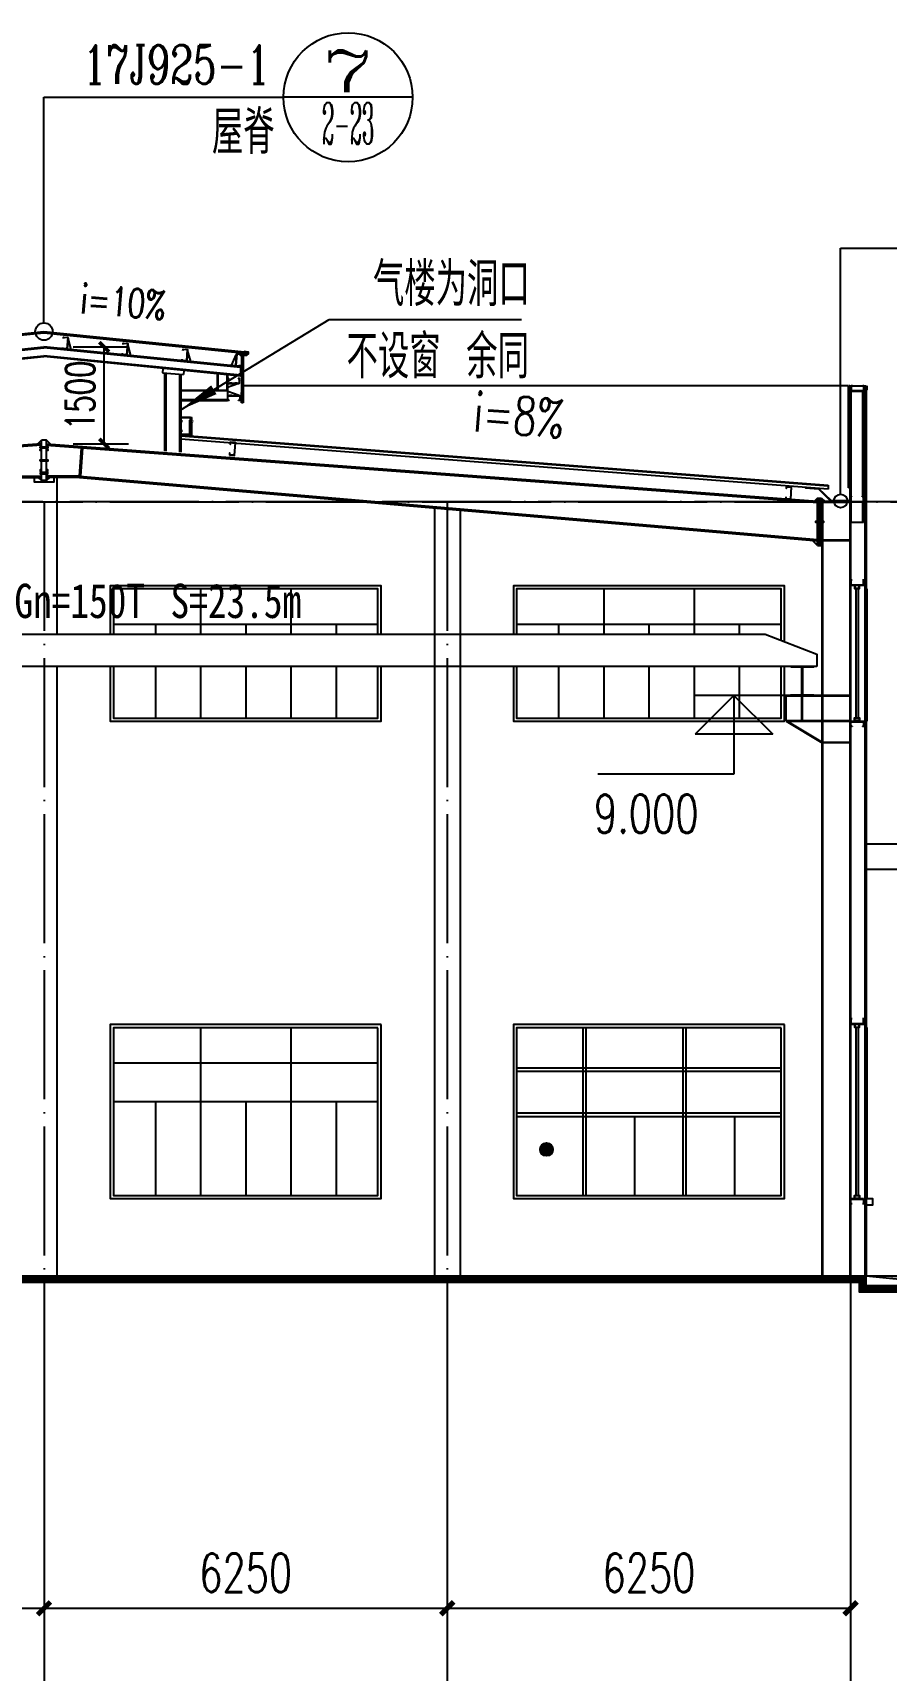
# Model space of a CAD drawing. Extents: x 13898408 to 14113608, y -853943 to -68012.
# Drawn here: x 14031333 to 14044561, y -803154 to -777772 of the extents above; entities that cross this region are included whole.
import ezdxf
from ezdxf.enums import TextEntityAlignment as Align

# ---------------------------------------------------------------- set-up
doc = ezdxf.new("R2010")
doc.units = 0
doc.header["$LTSCALE"] = 1000
doc.header["$MEASUREMENT"] = 0
doc.linetypes.add('DOTE', pattern=[2.42, 2, -0.2, 0.02, -0.2])
for name, color, linetype in [('06', 7, 'Continuous'), ('11', 3, 'Continuous'), ('AXIS', 3, 'Continuous'), ('COLUMN', 2, 'Continuous'), ('DIM_IDEN', 3, 'Continuous'), ('DIM_LEAD', 3, 'Continuous'), ('DOTE', 1, 'DOTE'), ('PUB_DIM', 3, 'Continuous'), ('PUB_TEXT', 7, 'Continuous'), ('S_FLOOR', 2, 'Continuous'), ('WALL', 9, 'Continuous'), ('WINDOW', 4, 'Continuous'), ('YS', 130, 'Continuous'), ('彩板', 4, 'Continuous'), ('梁柱', 3, 'Continuous'), ('窗', 132, 'Continuous'), ('立面线条', 7, 'Continuous')]:
    doc.layers.add(name, color=color, linetype=linetype)
doc.styles.add('_TCH_DIM', font='SIMPLEX', dxfattribs={"bigfont": 'GBCBIG'})
doc.styles.add('_TCH_DIM_T3', font='SIMPLEX', dxfattribs={"width": 0.705882, "bigfont": 'GBCBIG'})
doc.styles.add('_TCH_LABEL', font='COMPLEX', dxfattribs={"bigfont": 'GBCBIG'})
doc.styles.add('宋', font='', dxfattribs={"width": 0.8})
doc.styles.get('宋').set_extended_font_data('SimSun')
doc.dimstyles.new('_TCH_ARCH&&150', dxfattribs={"dimtxt": 446.25, "dimasz": 150, "dimexe": 375, "dimexo": 450, "dimgap": 150, "dimtad": 1, "dimdec": 0, "dimzin": 0, "dimdsep": 46, "dimtxsty": '_TCH_DIM_T3', "dimblk": 'ARCHTICK', "dimcen": 0.09, "dimclrt": 7, "dimazin": 2, "dimtfac": 1, "dimtdec": 0, "dimtix": 1, "dimtmove": 2, "dimatfit": 3, "dimfxl": 0, "dimtolj": 1, "dimtzin": 0, "dimarcsym": 0})
doc.dimstyles.new('_TCH_ARCH&&200', dxfattribs={"dimtxt": 595, "dimasz": 200, "dimexe": 500, "dimexo": 600, "dimgap": 252.5, "dimtad": 1, "dimdec": 0, "dimzin": 0, "dimdsep": 46, "dimtxsty": '_TCH_DIM_T3', "dimblk": 'ARCHTICK', "dimcen": 0.09, "dimclrt": 7, "dimazin": 2, "dimtfac": 1, "dimtdec": 0, "dimtix": 1, "dimtmove": 2, "dimatfit": 3, "dimfxl": 0, "dimtolj": 1, "dimtzin": 0, "dimarcsym": 0})

# ---------------------------------------------------------------- blocks, each defined once
blk = doc.blocks.new('A$C6E6B7AEC')
at = {"layer": 'YS'}
for p, q in [((0, 0), (0, 75)), ((0, 75), (20, 75)), ((2, 2), (2, 72)), ((2, 72), (20, 72)), ((198, 2), (2, 2)), ((20, 72), (20, 75)), ((180, 75), (200, 75)), ((180, 72), (180, 75)), ((180, 72), (198, 72)), ((198, 72), (198, 2)), ((200, 75), (200, 0)), ((200, 0), (0, 0))]:
    blk.add_line(p, q, dxfattribs=at)
blk = doc.blocks.new('A$C6EE6551E')
at = {"layer": 'COLUMN'}
blk.add_hatch(color=256, dxfattribs=at).paths.add_polyline_path([(5, 195), (75, 200), (77, 175), (82, 175), (80, 205), (0, 200), (13, 0), (93, 5), (91, 35), (86, 35), (88, 10), (18, 5)])
blk.add_lwpolyline([(93, 5), (13, 0), (0, 200), (80, 205), (82, 175), (77, 175), (75, 200), (5, 195), (18, 5), (88, 10), (86, 35), (91, 35)], close=True, dxfattribs=at)
blk = doc.blocks.new('A$C72861E34')
for p, q in [((0, 0), (0, 150)), ((0, 150), (60, 150)), ((60, 0), (0, 0)), ((3, 147), (3, 3)), ((57, 147), (3, 147)), ((3, 3), (58, 3)), ((57, 123), (57, 147)), ((60, 123), (57, 123)), ((57, 27), (60, 27)), ((58, 3), (57, 27)), ((60, 150), (60, 123)), ((60, 27), (60, 0))]:
    blk.add_line(p, q)
blk = doc.blocks.new('A$C2E1941DB')
at = {"color": 3, "linetype": 'ByBlock'}
for points in [[(55, 0), (0, 0), (55, 150)], [(57, 150), (55, 150), (55, 0), (57, 0)], [(117, 140), (117, 160), (57, 160), (57, 0), (117, 0), (117, 20)], [(115, 140), (115, 158), (60, 158), (60, 3), (115, 3), (115, 20)]]:
    blk.add_lwpolyline(points, dxfattribs=at)
blk = doc.blocks.new('A$C19DF6FF6')
at = {"xscale": -2.0736, "yscale": 2.0736, "zscale": 2.0736, "rotation": 355.4260438756032}
blk.add_blockref('A$C2E1941DB', (242, 0), dxfattribs=at)
blk = doc.blocks.new('A$C402C3B8C')
at = {"color": 0, "linetype": 'Continuous', "ltscale": 20}
for p, q in [((12, 19, 88), (12, 14, 88)), ((200, 14, 88), (12, 14, 88)), ((25, 94, 88), (25, 91, 88)), ((56, 35, 88), (56, 1, 88)), ((69, 35, 88), (69, 0, 88)), ((144, 34, 88), (144, 0, 88)), ((156, 34, 88), (156, 0, 88)), ((175, 94, 88), (175, 91, 88)), ((200, 19, 88), (200, 14, 88))]:
    blk.add_line(p, q, dxfattribs=at)
at = {"color": 0, "linetype": 'Continuous', "ltscale": 20, "elevation": 88}
for points in [[(175, 94), (200, 94), (200, 19), (0, 19), (0, 94), (25, 94)], [(175, 91), (197, 91), (197, 21), (2, 21), (2, 91), (25, 91)]]:
    blk.add_lwpolyline(points, dxfattribs=at)
blk = doc.blocks.new('A$C4AD628D5')
at = {"layer": '06', "linetype": 'ByBlock'}
blk.add_line((24, 154, 200), (379, 276, 200), dxfattribs=at)
at = {"layer": '06', "linetype": 'ByBlock', "xscale": -1.92, "yscale": 1.92, "zscale": 1.92, "rotation": 180}
blk.add_blockref('A$C402C3B8C', (0, 180, 32), dxfattribs=at)
blk = doc.blocks.new('A$C53AF4E09')
at = {"layer": 'COLUMN'}
blk.add_hatch(color=256, dxfattribs=at).paths.add_polyline_path([(350, 450), (0, 450), (0, 440), (170, 440), (170, 10), (0, 10), (0, 0), (350, 0), (350, 10), (180, 10), (180, 440), (350, 440)])
blk.add_lwpolyline([(0, 440), (0, 450), (350, 450), (350, 440), (180, 440), (180, 10), (350, 10), (350, 0), (0, 0), (0, 10), (170, 10), (170, 440)], close=True, dxfattribs=at)
blk = doc.blocks.new('A$C25862AEB')
at = {"layer": 'YS'}
for p, q in [((200, 75), (0, 75)), ((0, 75), (0, 0)), ((0, 0), (20, 0)), ((198, 72), (2, 72)), ((2, 72), (2, 2)), ((2, 2), (20, 2)), ((205, 81), (5, 81)), ((5, 81), (5, 75)), ((205, 75), (5, 75)), ((20, 2), (20, 0)), ((180, 2), (198, 2)), ((180, 2), (180, 0)), ((180, 0), (200, 0)), ((198, 2), (198, 72)), ((200, 0), (200, 75))]:
    blk.add_line(p, q, dxfattribs=at)
blk = doc.blocks.new('_ArchTick')
at = {"color": 0, "linetype": 'ByBlock', "const_width": 0.4}
blk.add_lwpolyline([(-0.5, -0.5), (0.5, 0.5)], dxfattribs=at)
blk = doc.blocks.new('*D158')
at = {"layer": 'Defpoints', "color": 0}
for p in [(14031507, -782643), (14032440, -782643), (14031507, -784143)]:
    blk.add_point(p, dxfattribs=at)
at = {"layer": 'PUB_DIM', "color": 0, "lineweight": -2}
for p, q in [((14031957, -782643), (14032815, -782643)), ((14032440, -784143), (14032440, -782643)), ((14031957, -784143), (14032815, -784143))]:
    blk.add_line(p, q, dxfattribs=at)
at = {"layer": 'PUB_DIM', "color": 0, "lineweight": -2, "xscale": 150, "yscale": 150, "zscale": 150}
for p, rotation in [((14032440, -782643), 89.99954055590129), ((14032440, -784143), 269.9995405559013)]:
    blk.add_blockref('_ArchTick', p, dxfattribs=dict(at, rotation=rotation))
at = {"layer": 'PUB_DIM', "color": 7, "insert": (14032067, -783393), "char_height": 446.2, "attachment_point": 5, "rotation": 89.9995, "style": '_TCH_DIM_T3'}
blk.add_mtext('\\A1;1500', dxfattribs=at)
blk = doc.blocks.new('*D167')
at = {"layer": 'AXIS', "color": 0, "lineweight": -2}
for p, q in [((13994008, -797794), (13994008, -804294)), ((14044008, -797794), (14044008, -804294)), ((13994008, -803794), (14044008, -803794))]:
    blk.add_line(p, q, dxfattribs=at)
at = {"layer": 'Defpoints', "color": 0}
for p in [(13994008, -797194), (14044008, -797194), (14044008, -803794)]:
    blk.add_point(p, dxfattribs=at)
at = {"layer": 'AXIS', "color": 0, "lineweight": -2, "xscale": 200, "yscale": 200, "zscale": 200, "rotation": 180}
blk.add_blockref('_ArchTick', (13994008, -803794), dxfattribs=at)
at = {"layer": 'AXIS', "color": 0, "lineweight": -2, "xscale": 200, "yscale": 200, "zscale": 200}
blk.add_blockref('_ArchTick', (14044008, -803794), dxfattribs=at)
at = {"layer": 'AXIS', "color": 7, "insert": (14019008, -803244), "char_height": 595, "attachment_point": 5, "style": '_TCH_DIM_T3'}
blk.add_mtext('\\A1;50000', dxfattribs=at)
blk = doc.blocks.new('*D173')
at = {"layer": 'AXIS', "color": 0, "lineweight": -2}
for p, q in [((14025258, -797794), (14025258, -802694)), ((14031508, -797794), (14031508, -802694)), ((14025258, -802194), (14031508, -802194))]:
    blk.add_line(p, q, dxfattribs=at)
at = {"layer": 'Defpoints', "color": 0}
for p in [(14025258, -797194), (14031508, -797194), (14031508, -802194)]:
    blk.add_point(p, dxfattribs=at)
at = {"layer": 'AXIS', "color": 0, "lineweight": -2, "xscale": 200, "yscale": 200, "zscale": 200, "rotation": 180}
blk.add_blockref('_ArchTick', (14025258, -802194), dxfattribs=at)
at = {"layer": 'AXIS', "color": 0, "lineweight": -2, "xscale": 200, "yscale": 200, "zscale": 200}
blk.add_blockref('_ArchTick', (14031508, -802194), dxfattribs=at)
at = {"layer": 'AXIS', "color": 7, "insert": (14028383, -801644), "char_height": 595, "attachment_point": 5, "style": '_TCH_DIM_T3'}
blk.add_mtext('\\A1;6250', dxfattribs=at)
blk = doc.blocks.new('*D174')
at = {"layer": 'AXIS', "color": 0, "lineweight": -2}
for p, q in [((14031508, -797794), (14031508, -802694)), ((14037758, -797794), (14037758, -802694)), ((14031508, -802194), (14037758, -802194))]:
    blk.add_line(p, q, dxfattribs=at)
at = {"layer": 'Defpoints', "color": 0}
for p in [(14031508, -797194), (14037758, -797194), (14037758, -802194)]:
    blk.add_point(p, dxfattribs=at)
at = {"layer": 'AXIS', "color": 0, "lineweight": -2, "xscale": 200, "yscale": 200, "zscale": 200, "rotation": 180}
blk.add_blockref('_ArchTick', (14031508, -802194), dxfattribs=at)
at = {"layer": 'AXIS', "color": 0, "lineweight": -2, "xscale": 200, "yscale": 200, "zscale": 200}
blk.add_blockref('_ArchTick', (14037758, -802194), dxfattribs=at)
at = {"layer": 'AXIS', "color": 7, "insert": (14034633, -801644), "char_height": 595, "attachment_point": 5, "style": '_TCH_DIM_T3'}
blk.add_mtext('\\A1;6250', dxfattribs=at)
blk = doc.blocks.new('*D175')
at = {"layer": 'AXIS', "color": 0, "lineweight": -2}
for p, q in [((14037758, -797794), (14037758, -802694)), ((14044008, -797794), (14044008, -802694)), ((14037758, -802194), (14044008, -802194))]:
    blk.add_line(p, q, dxfattribs=at)
at = {"layer": 'Defpoints', "color": 0}
for p in [(14037758, -797194), (14044008, -797194), (14044008, -802194)]:
    blk.add_point(p, dxfattribs=at)
at = {"layer": 'AXIS', "color": 0, "lineweight": -2, "xscale": 200, "yscale": 200, "zscale": 200, "rotation": 180}
blk.add_blockref('_ArchTick', (14037758, -802194), dxfattribs=at)
at = {"layer": 'AXIS', "color": 0, "lineweight": -2, "xscale": 200, "yscale": 200, "zscale": 200}
blk.add_blockref('_ArchTick', (14044008, -802194), dxfattribs=at)
at = {"layer": 'AXIS', "color": 7, "insert": (14040883, -801644), "char_height": 595, "attachment_point": 5, "style": '_TCH_DIM_T3'}
blk.add_mtext('\\A1;6250', dxfattribs=at)

msp = doc.modelspace()

# ---------------------------------------------------------------- hatches: boundary and pattern name
at = {"layer": 'WINDOW'}
msp.add_hatch(color=250, dxfattribs=at).paths.add_polyline_path([(14039195.5, -795081.7, -1), (14039395.5, -795081.7, -1)])
at = {"layer": '立面线条'}
msp.add_hatch(color=256, dxfattribs=at).paths.add_polyline_path([(14043712.1, -785030.2), (14043513.5, -784834.6), (14043308.3, -784818.6), (14043308.3, -784828.6), (14043509.2, -784844.4), (14043708, -785040.2), (14044007, -785040.2), (14044007, -784740.2), (14043997, -784740.2), (14043997, -785030.2)])

# ---------------------------------------------------------------- linework, layer by layer
for p, q in [((14028349.6, -782722.4, 0), (14031507.2, -782403.5, 0)), ((14031507.2, -782428.6, 0), (14028351.7, -782747.3, 0)), ((14031507.2, -782403.5, 0), (14034666.5, -782722.4, 0)), ((14034664.4, -782747.3, 0), (14031507.2, -782428.6, 0)), ((14034652.4, -782755.8, -100), (14034651.2, -782777, -100)), ((14034666.5, -782722.4, 0), (14034664.4, -782747.3, 0)), ((14034557, -782781.6, 0), (14034554.2, -782781.4, 0)), ((14033377, -783047.3, 0), (14033377, -784259.2, 0)), ((14033397, -783048.8, 0), (14033397, -784260.4, 0)), ((14033607, -783064.4, 0), (14033607, -784273.5, 0)), ((14033627, -783065.9, 0), (14033627, -784274.8, 0)), ((14034569.6, -783509, -100), (14034569.6, -783347.2, -100)), ((14034594.6, -783509, -100), (14034569.6, -783509, -100)), ((14033627.4, -784012), (14043663.5, -784786)), ((14033627.4, -784022), (14043663.5, -784796)), ((14043663.5, -784846.2), (14033627.4, -784072.2)), ((14031708, -784665), (14031708, -787094.2)), ((14043663.5, -784786), (14043663.5, -784846.2)), ((14043663.5, -784796), (14043663.5, -784846.2)), ((14037558, -785137.4), (14037558, -797044.2)), ((14037958, -785171.7), (14037958, -797044.2)), ((14044258, -786389.8), (14044258, -788444.2)), ((14031708, -787594.2), (14031708, -797044.2)), ((14044258, -793189.8), (14044258, -795844.2))]:
    msp.add_line(p, q)
at = {"ltscale": 0.5}
msp.add_line((14045748, -797194.2), (14044248, -797044.2), dxfattribs=at)
at = {"elevation": -100}
for points in [[(14034652.4, -782755.8), (14034569.6, -782751.8), (14034569.6, -783473.5), (14034569.6, -783509)], [(14034650.6, -782776.9), (14034594.6, -782773.7), (14034594.6, -783509)], [(14034610.8, -782709.9), (14034672.5, -782716.9), (14034669.2, -782753.2), (14034599.9, -782748.3), (14034599.9, -782786.7)]]:
    msp.add_lwpolyline(points, dxfattribs=at)
at = {"const_width": 5}
for points, elevation in [([(14034525.2, -783167.7), (14034607.4, -783167.7)], -100), ([(14034525.2, -783435.5), (14034607.4, -783435.5)], -100), ([(14033632.9, -783668), (14033632.9, -783727.5), (14033802.7, -783727.5), (14033802.7, -783776.8), (14033817.7, -783776.8), (14033817.7, -783811.3), (14033797.5, -783833.6)], 0)]:
    msp.add_lwpolyline(points, dxfattribs=dict(at, elevation=elevation))
for points in [[(14043965.7, -783244.2), (14034594.6, -783244.2)], [(14043498, -785362.2), (14043468, -785362.2), (14043468, -785342.2), (14043498, -785342.2)], [(14043558, -785342.2), (14043588, -785342.2), (14043588, -785362.2), (14043558, -785362.2)], [(14044250.5, -795844.2), (14044350.5, -795844.2), (14044350.5, -795944.2), (14044250.5, -795944.2)], [(14092608, -797194.2), (14044248, -797194.2), (14044248, -797044.2), (14019008, -797044.2)], [(14092608, -797294.2), (14044148, -797294.2), (14044148, -797144.2), (14019008, -797144.2)]]:
    msp.add_lwpolyline(points)
at = {"color": 4}
msp.add_lwpolyline([(14031658.1, -784665), (14031658.1, -784738), (14031358.1, -784738), (14031358.1, -784665)], dxfattribs=at)
for points, const_width in [([(14043573, -785009.2), (14043483, -785009.2)], 5), ([(14043573, -785110.1), (14043483, -785110.1)], 5), ([(14043573, -785251.8), (14043483, -785251.8)], 5), ([(14043573, -785452.7), (14043483, -785452.7)], 5), ([(14043573, -785594.4), (14043483, -785594.4)], 5), ([(14043573, -785695.2), (14043483, -785695.2)], 5), ([(14092608, -797244.2), (14044198, -797244.2), (14044198, -797094.2), (14019008, -797094.2)], 100)]:
    msp.add_lwpolyline(points, dxfattribs=dict(const_width=const_width))
at = {"color": 7, "ltscale": 5}
msp.add_lwpolyline([(14043483, -787594.2), (14019533, -787594.2), (14019533, -787404.2), (14020333, -787094.2), (14042683, -787094.2), (14043483, -787404.2)], close=True, dxfattribs=at)
at = {"ltscale": 0.5}
msp.add_lwpolyline([(14044248, -790344.2), (14045748, -790344.2), (14045748, -790744.2), (14044248, -790744.2)], dxfattribs=at)
at = {"layer": '06', "linetype": 'ByBlock'}
for p, q in [((14033350.4, -782977.1, 0), (14033345, -783045, 0)), ((14033674.7, -783009.5, 0), (14033670, -783069.1, 0)), ((14034552, -782946.6, 0), (14034552, -783097.1, 0)), ((14034192, -783068.3, -100), (14034192, -783312.2, -100)), ((14034202, -783068.3, -100), (14034202, -783312.2, -100)), ((14034342, -783081.1, -100), (14034342, -783312.2, -100)), ((14034527.6, -783209, -100), (14034351.8, -783269.5, -100)), ((14034352, -783081.1, -100), (14034352, -783472.2, -100)), ((14033627, -783312.2, 0), (14034352, -783312.2, 0)), ((14034352, -783322.2, -100), (14033627, -783322.2, -100)), ((14034352, -783462.2, -100), (14033627, -783462.2, -100)), ((14033627, -783472.2, 0), (14034352, -783472.2, 0))]:
    msp.add_line(p, q, dxfattribs=at)
at = {"layer": '11'}
for p, q in [((14028462, -782946.6, 100), (14031507, -782642.4, 22.4)), ((14028462, -782961.7, 100), (14031507, -782657.5, 22.4)), ((14028462, -783082.1, 100), (14031506.3, -782777.9, 22.4)), ((14034552, -783082.1, 0), (14031506.3, -782777.9, 0)), ((14034552, -782946.6, 0), (14031507, -782642.4, 0)), ((14034552, -782961.7, 0), (14031507, -782657.5, 0)), ((14028462, -783097.1, 100), (14031506.3, -782793, 22.4)), ((14034552, -783097.1, 0), (14031506.3, -782793, 0)), ((14033345, -783045, 0), (14033670, -783069.1, 0))]:
    msp.add_line(p, q, dxfattribs=at)
at = {"layer": 'AXIS'}
for p, q in [((14031508, -797194.2), (14031508, -805194.2)), ((14037758, -797194.2), (14037758, -805194.2)), ((14044008, -797194.2), (14044008, -805194.2))]:
    msp.add_line(p, q, dxfattribs=at)
at = {"layer": 'COLUMN'}
msp.add_lwpolyline([(14043712.1, -785030.2), (14043513.5, -784834.6), (14043308.3, -784818.6), (14043308.3, -784828.6), (14043509.2, -784844.4), (14043708, -785040.2), (14044007, -785040.2), (14044007, -784740.2), (14044007, -784740.2), (14043997, -784740.2), (14043997, -785030.2)], close=True, dxfattribs=at)
at = {"layer": 'DIM_IDEN'}
for p, q in [((14043854.5, -781110), (14049023.2, -781110)), ((14043854.5, -784926.4), (14043854.5, -781110))]:
    msp.add_line(p, q, dxfattribs=at)
msp.add_circle((14043854.5, -785030.2), 103.8, dxfattribs=at)
at = {"layer": 'DIM_LEAD'}
for p, q in [((14033627, -783617.5), (14035929.4, -782219.3)), ((14035929.4, -782219.3), (14038906.9, -782219.3))]:
    msp.add_line(p, q, dxfattribs=at)
msp.add_lwpolyline([(14033627, -783617.5, 0, 160, 0), (14034139.8, -783306.1, 0, 0, 0)], format="xyseb", dxfattribs=at)
at = {"layer": 'DOTE'}
for p, q in [((13945408, -785044.2), (14092608, -785044.2)), ((14046008, -785044.2), (14021508, -785044.2)), ((14031508, -785044.2), (14031508, -797194.2)), ((14037758, -785044.2), (14037758, -797194.2)), ((14044008, -785044.2), (14044008, -797194.2)), ((13945408, -797044.2), (14092608, -797044.2)), ((14046008, -797044.2), (14019008, -797044.2))]:
    msp.add_line(p, q, dxfattribs=at)
at = {"layer": 'PUB_DIM'}
for p, q in [((14031507.2, -778772.4), (14035220.6, -778772.4)), ((14031507.2, -782269.1), (14031507.2, -778772.4)), ((14037220.6, -778772.4), (14035220.6, -778772.4)), ((14042201.3, -788044.2), (14041601.3, -788644.2)), ((14043568, -788044.2), (14041601.3, -788044.2)), ((14042201.3, -788044.2), (14042801.3, -788644.2)), ((14042201.3, -788044.2), (14042201.3, -789265.2)), ((14042801.3, -788644.2), (14041601.3, -788644.2)), ((14042201.3, -789265.2), (14040091.6, -789265.2))]:
    msp.add_line(p, q, dxfattribs=at)
for points in [[(14031943.5, -782234.1, 0, 0, 0), (14033450.3, -782352.8, 120, 0, 0), (14033898.9, -782388.2, 0, 0, 0)], [(14037605.8, -784114.9, 0, 0, 0), (14039499.9, -784264.1, 160, 0, 0), (14040098.1, -784311.2, 0, 0, 0)]]:
    msp.add_lwpolyline(points, format="xyseb", dxfattribs=at)
for centre, radius in [((14036220.6, -778772.4), 1000), ((14031507.2, -782403.5), 134.4)]:
    msp.add_circle(centre, radius, dxfattribs=at)
at = {"layer": 'S_FLOOR'}
for p, q in [((14033766.9, -784022.6, 0), (14033766.9, -783795.2, 0)), ((14033776.9, -784023.2, 0), (14033776.9, -783735, 0))]:
    msp.add_line(p, q, dxfattribs=at)
at = {"layer": 'WALL'}
msp.add_line((14043998, -783244.2), (14044248, -783244.2), dxfattribs=at)
at = {"layer": 'WALL', "color": 3}
for p, q in [((14043998, -783244.2), (14043998, -797044.2)), ((14044008, -783244.2), (14044008, -797044.2))]:
    msp.add_line(p, q, dxfattribs=at)
at = {"layer": 'WALL', "color": 7}
for p, q in [((14044228, -783244.2), (14044228, -797044.2)), ((14044248, -783244.2), (14044248, -797044.2))]:
    msp.add_line(p, q, dxfattribs=at)
at = {"layer": 'WINDOW', "color": 250}
for p, q in [((14033933, -786394.2), (14033933, -787094.2)), ((14035333, -786394.2), (14035333, -787094.2)), ((14040183, -786394.2), (14040183, -787094.2)), ((14041583, -786394.2), (14041583, -787094.2)), ((14036683, -786944.2), (14032583, -786944.2)), ((14033233, -786944.2), (14033233, -787094.2)), ((14034633, -786944.2), (14034633, -787094.2)), ((14036033, -786944.2), (14036033, -787094.2)), ((14042933, -786944.2), (14038833, -786944.2)), ((14039483, -786944.2), (14039483, -787094.2)), ((14040883, -786944.2), (14040883, -787094.2)), ((14042283, -786944.2), (14042283, -787094.2)), ((14033233, -787594.2), (14033233, -788394.2)), ((14033933, -787594.2), (14033933, -788394.2)), ((14034633, -787594.2), (14034633, -788394.2)), ((14035333, -787594.2), (14035333, -788394.2)), ((14036033, -787594.2), (14036033, -788394.2)), ((14039483, -787594.2), (14039483, -788394.2)), ((14040183, -787594.2), (14040183, -788394.2)), ((14040883, -787594.2), (14040883, -788394.2)), ((14041583, -787594.2), (14041583, -788394.2)), ((14042283, -787594.2), (14042283, -788394.2)), ((14033933, -793194.2), (14033933, -795794.2)), ((14035333, -793194.2), (14035333, -795794.2)), ((14036683, -793744.2), (14032583, -793744.2)), ((14036683, -794344.2), (14032583, -794344.2)), ((14033233, -794344.2), (14033233, -795794.2)), ((14034633, -794344.2), (14034633, -795794.2)), ((14036033, -794344.2), (14036033, -795794.2)), ((14040658, -794569.2), (14040658, -795794.2)), ((14042208, -794569.2), (14042208, -795794.2))]:
    msp.add_line(p, q, dxfattribs=at)
for points in [[(14036733, -787094.2), (14036733, -786344.2), (14032533, -786344.2), (14032533, -787094.2)], [(14036683, -787094.2), (14036683, -786394.2), (14032583, -786394.2), (14032583, -787094.2)], [(14042983, -787210.5), (14042983, -786344.2), (14038783, -786344.2), (14038783, -787094.2)], [(14042933, -787191.1), (14042933, -786394.2), (14038833, -786394.2), (14038833, -787094.2)], [(14032533, -787594.2), (14032533, -788444.2), (14036733, -788444.2), (14036733, -787594.2)], [(14032583, -787594.2), (14032583, -788394.2), (14036683, -788394.2), (14036683, -787594.2)], [(14038783, -787594.2), (14038783, -788444.2), (14042983, -788444.2), (14042983, -787594.2)], [(14038833, -787594.2), (14038833, -788394.2), (14042933, -788394.2), (14042933, -787594.2)]]:
    msp.add_lwpolyline(points, dxfattribs=at)
for points in [[(14036733, -793144.2), (14032533, -793144.2), (14032533, -795844.2), (14036733, -795844.2)], [(14042983, -793144.2), (14038783, -793144.2), (14038783, -795844.2), (14042983, -795844.2)], [(14036683, -793194.2), (14032583, -793194.2), (14032583, -795794.2), (14036683, -795794.2)], [(14042933, -793194.2), (14038833, -793194.2), (14038833, -795794.2), (14042933, -795794.2)], [(14039908, -793194.2), (14039858, -793194.2), (14039858, -795794.2), (14039908, -795794.2)], [(14041458, -793194.2), (14041408, -793194.2), (14041408, -795794.2), (14041458, -795794.2)], [(14038833, -793869.2), (14042933, -793869.2), (14042933, -793819.2), (14038833, -793819.2)], [(14038833, -794569.2), (14042933, -794569.2), (14042933, -794519.2), (14038833, -794519.2)]]:
    msp.add_lwpolyline(points, close=True, dxfattribs=at)
msp.add_circle((14039295.5, -795081.7), 100, dxfattribs=at)
at = {"layer": 'YS', "const_width": 8}
for points in [[(14043990.2, -783324.9), (14043965.7, -783304.7), (14043965.7, -783244.2), (14044274, -783244.2), (14044274, -783304.7), (14044249.5, -783324.9)], [(14044219.1, -786238.3), (14044219.1, -786344.2), (14044258, -786344.2), (14044258, -786389.8), (14044226.5, -786373.8)], [(14044017.3, -788383.6), (14044017.3, -788444.2), (14044258, -788444.2), (14044258, -788526.4), (14044233.5, -788552.9)], [(14044219.1, -793038.3), (14044219.1, -793144.2), (14044258, -793144.2), (14044258, -793189.8), (14044226.5, -793173.8)], [(14044017.3, -795783.6), (14044017.3, -795844.2), (14044258, -795844.2), (14044258, -795926.4), (14044233.5, -795952.9)]]:
    msp.add_lwpolyline(points, dxfattribs=at)
at = {"layer": '彩板'}
for p, q in [((14033781, -783735, 0), (14033796, -783735, 0)), ((14033781, -784009.5, 0), (14033781, -783735, 0)), ((14033796, -784009.5, 0), (14033796, -783735, 0)), ((14033781, -784009.5, 0), (14033796, -784009.5, 0))]:
    msp.add_line(p, q, dxfattribs=at)
at = {"layer": '梁柱'}
for p, q in [((14044228, -783325.2), (14044008, -783325.2)), ((14044016, -784963.2), (14044016, -783325.2)), ((14044200, -783335.2), (14044016, -783335.2)), ((14044200, -784963.2), (14044200, -783325.2)), ((14044208, -785364.2), (14044208, -783325.2)), ((14031468, -784145), (14019518, -785033.9)), ((14031468, -784165), (14019519.5, -785053.9)), ((14031414.3, -784142.6), (14031468, -784089)), ((14031548, -784089), (14031468, -784089)), ((14031468.1, -784715), (14031468, -784089)), ((14031601.6, -784142.6), (14031548, -784089)), ((14031548.1, -784715), (14031548, -784089)), ((14031548, -784145), (14043498, -785033.9)), ((14031548, -784165.1), (14043496.4, -785053.9)), ((14032059.4, -784645.1), (14032088.6, -784207.1)), ((14032079.3, -784646.9), (14032108.5, -784208.6)), ((14030956.8, -784645), (14031468.1, -784645)), ((14030958, -784665), (14031468.1, -784665)), ((14032058.4, -784645), (14031548.1, -784645)), ((14032057.2, -784665), (14031548.1, -784665)), ((14032057.2, -784665), (14043498, -785647.5)), ((14032058.4, -784645), (14043498, -785627.4)), ((14043498, -784984.2), (14043451.9, -785030.3)), ((14043498, -785720.2), (14043498, -784984.2)), ((14043498, -784984.2), (14043558, -784984.2)), ((14043528, -785720.2), (14043528, -784984.2)), ((14043558, -785720.2), (14043558, -784984.2)), ((14043558, -784984.2), (14043608, -785034.2)), ((14043558, -785034.2), (14043998, -785034.2)), ((14043558, -785044.2), (14043988, -785044.2)), ((14043998, -785044.2), (14043558, -785044.2)), ((14043998, -785054.2), (14043558, -785054.2)), ((14043568, -797044.2), (14043568, -785054.2)), ((14043578, -797044.2), (14043578, -785054.2)), ((14044208, -785044.2), (14044008, -785044.2)), ((14044016, -785364.2), (14044016, -785044.2)), ((14044200, -785364.2), (14044200, -785044.2)), ((14044208, -785364.2), (14044008, -785364.2)), ((14043498, -785720.2), (14043418, -785640.2)), ((14043498, -785720.2), (14043558, -785720.2)), ((14043568, -785634.2), (14043998, -785634.2)), ((14043568, -785644.2), (14043998, -785644.2)), ((14043568, -788044.2), (14043008, -788044.2)), ((14043008, -788444.2), (14043008, -788044.2)), ((14043568, -788054.2), (14043008, -788054.2)), ((14043253, -788434.2), (14043253, -788054.2)), ((14043263, -788434.2), (14043263, -788054.2)), ((14043998, -788044.2), (14043578, -788044.2)), ((14043998, -788054.2), (14043578, -788054.2)), ((14043008, -788434.2), (14043568, -788434.2)), ((14043008, -788444.2), (14043568, -788779.1)), ((14043008, -788444.2), (14043568, -788444.2)), ((14043023.8, -788444.2), (14043568, -788766.2)), ((14043578, -788434.2), (14043998, -788434.2)), ((14043578, -788444.2), (14043998, -788444.2)), ((14043578, -788766.2), (14043998, -788766.2)), ((14043578, -788776.2), (14043998, -788776.2))]:
    msp.add_line(p, q, dxfattribs=at)
for points in [[(14031448.1, -784210.2), (14031448.1, -784190.2), (14031568.1, -784190.2), (14031568.1, -784210.2)], [(14031448.1, -784413.1), (14031448.1, -784393.1), (14031568.1, -784393.1), (14031568.1, -784413.1)], [(14031448.1, -784588.3), (14031448.1, -784608.3), (14031568.1, -784608.3), (14031568.1, -784588.3)]]:
    msp.add_lwpolyline(points, close=True, dxfattribs=at)
for points in [[(14031468.1, -784250.2), (14031448.1, -784250.2), (14031448.1, -784230.2), (14031468.1, -784230.2)], [(14031548.1, -784230.2), (14031568.1, -784230.2), (14031568.1, -784250.2), (14031548.1, -784250.2)], [(14031468.1, -784548.3), (14031448.1, -784548.3), (14031448.1, -784568.3), (14031468.1, -784568.3)], [(14031548.1, -784568.3), (14031568.1, -784568.3), (14031568.1, -784548.3), (14031548.1, -784548.3)], [(14031548.1, -784665), (14031598.1, -784665), (14031548.1, -784715), (14031468.1, -784715), (14031418.1, -784665), (14031468.1, -784665)]]:
    msp.add_lwpolyline(points, dxfattribs=at)
at = {"layer": '窗'}
for p, q in [((14043998, -786337.2), (14044248, -786337.2)), ((14044087.3, -786387.8), (14044087.3, -788394)), ((14044127.3, -786387.8), (14044127.3, -788394)), ((14044008, -788444.2), (14044258, -788444.2)), ((14043998, -793137.2), (14044248, -793137.2)), ((14044088, -793187.8), (14044088, -795794)), ((14044128, -793187.8), (14044128, -795794))]:
    msp.add_line(p, q, dxfattribs=at)
at = {"layer": '窗', "color": 6}
for points in [[(14044144.6, -786337.6), (14044070, -786337.6), (14044070, -786387.8), (14044144.6, -786387.8)], [(14044140.9, -786341.4), (14044073.7, -786341.4), (14044073.7, -786384.1), (14044140.9, -786384.1)], [(14044144.6, -788444.2), (14044070, -788444.2), (14044070, -788394), (14044144.6, -788394)], [(14044140.9, -788440.5), (14044073.7, -788440.5), (14044073.7, -788397.8), (14044140.9, -788397.8)], [(14044144.6, -793137.6), (14044070, -793137.6), (14044070, -793187.8), (14044144.6, -793187.8)], [(14044140.9, -793141.4), (14044073.7, -793141.4), (14044073.7, -793184.1), (14044140.9, -793184.1)], [(14044144.6, -795844.2), (14044070, -795844.2), (14044070, -795794), (14044144.6, -795794)], [(14044140.9, -795840.5), (14044073.7, -795840.5), (14044073.7, -795797.8), (14044140.9, -795797.8)]]:
    msp.add_lwpolyline(points, close=True, dxfattribs=at)
at = {"layer": '立面线条'}
for p, q in [((14043978, -784824.2), (14043978, -783244.2)), ((14043998, -783244.2), (14043978, -783244.2)), ((14043998, -784824.2), (14043978, -784824.2))]:
    msp.add_line(p, q, dxfattribs=at)

# ---------------------------------------------------------------- block references
at = {"xscale": -1}
for name, p in [('A$C6E6B7AEC', (14044216, -783319.2)), ('A$C6E6B7AEC', (14044208, -785038.2)), ('A$C25862AEB', (14044212.3, -788525.2)), ('A$C25862AEB', (14044212.3, -795925.2))]:
    msp.add_blockref(name, p, dxfattribs=at)
at = {"xscale": -0.5, "yscale": 0.5, "zscale": 0.4999999999999999}
msp.add_blockref('A$C4AD628D5', (14034546.1, -783472.2, -200), dxfattribs=at)
at = {"rotation": 180}
for p in [(14044212.3, -786256.6), (14044212.3, -793056.6)]:
    msp.add_blockref('A$C25862AEB', p, dxfattribs=at)
at = {"layer": '06', "linetype": 'ByBlock'}
for name, p, xscale, yscale, zscale in [('A$C19DF6FF6', (14031795.7, -782681.9, 0), 0.5499999998137355, 0.5500000000465661, 0.55), ('A$C19DF6FF6', (14032722, -782774.5, 0), 0.5499999998137355, 0.5500000000465661, 0.55), ('A$C19DF6FF6', (14033648.3, -782867, 0), 0.5499999998137355, 0.5500000000465661, 0.55), ('A$C402C3B8C', (14034539.5, -783221.9, -183.2), -0.9500000001862645, 0.9499999999534339, 0.95)]:
    msp.add_blockref(name, p, dxfattribs=dict(at, xscale=xscale, yscale=yscale, zscale=zscale))
at = {"layer": '06', "linetype": 'ByBlock', "xscale": -0.5499999996771829, "yscale": 0.5500000000465661, "zscale": 0.55, "rotation": 350.8520877436986}
msp.add_blockref('A$C19DF6FF6', (14034542.6, -782951.3, 0), dxfattribs=at)
at = {"layer": 'COLUMN', "extrusion": (0, 0, -1), "zscale": -1, "rotation": 359.6581793483153}
for p in [(-14034474.2, -784324.2), (-14043094.8, -785008.2)]:
    msp.add_blockref('A$C6EE6551E', p, dxfattribs=at)
at = {"layer": 'COLUMN'}
msp.add_blockref('A$C53AF4E09', (14043083, -788044.2), dxfattribs=at)
at = {"layer": '梁柱', "xscale": -1, "rotation": 90}
msp.add_blockref('A$C72861E34', (14033777, -783735, 0), dxfattribs=at)
at = {"layer": '梁柱', "rotation": 90}
msp.add_blockref('A$C72861E34', (14033777, -784001.2, 0), dxfattribs=at)

# ---------------------------------------------------------------- texts
at = {"layer": 'PUB_TEXT'}
for s, height, style, width, p in [('17J925-1', 595, '_TCH_LABEL', 0.705882, (14032110.6, -778562.4)), ('Gn=150T', 531.65, '宋', 0.8, (14031048.3, -786844.2)), ('S=23.5m', 531.65, '宋', 0.8, (14033467.9, -786844.2)), ('9.000', 595, '_TCH_DIM', 0.705882, (14040031.6, -790175.2))]:
    msp.add_text(s, height=height, dxfattribs=dict(at, style=style, width=width)).set_placement(p)
at = {"layer": 'PUB_TEXT', "style": '_TCH_LABEL'}
for s, height, width, p, p2 in [('7', 644, 1.875, (14035818.1, -778691.9), (14036623.1, -778691.9)), ('2-23', 643.99, 0.328125, (14035818.1, -779496.8), (14036623.1, -779496.8))]:
    msp.add_text(s, height=height, dxfattribs=dict(at, width=width)).set_placement(p, p2, align=Align.FIT)
at = {"layer": 'PUB_TEXT'}
for s, style, p in [('屋脊', '_TCH_LABEL', (14034109.5, -779652.2)), ('气楼为洞口', '_TCH_DIM', (14036605.8, -782009.3)), ('不设窗', '_TCH_DIM', (14036196, -783129.3)), ('余同', '_TCH_DIM', (14038050.5, -783129.3))]:
    msp.add_text(s, height=675.18, dxfattribs=dict(at, style=style)).set_placement(p)
at = {"layer": 'PUB_TEXT', "style": '_TCH_DIM', "width": 0.705882}
for s, height, p in [('i=10%', 446.25, (14032062, -782117.8)), ('i=8%', 595, (14038150.6, -783947.3))]:
    msp.add_text(s, height=height, rotation=355.49504, dxfattribs=at).set_placement(p)

# ---------------------------------------------------------------- dimensions: what is measured, and where the dimension line sits
at = {"layer": 'AXIS'}
for p1, p2, distance, text, picture, middle in [((13994008, -797194.2), (14044008, -797194.2), -6600, '50000', '*D167', (14019008, -803244.2)), ((14025258, -797194.2), (14031508, -797194.2), -5000, '6250', '*D173', (14028383, -801644.2)), ((14031508, -797194.2), (14037758, -797194.2), -5000, '6250', '*D174', (14034633, -801644.2)), ((14037758, -797194.2), (14044008, -797194.2), -5000, '6250', '*D175', (14040883, -801644.2))]:
    dim = msp.add_aligned_dim(p1=p1, p2=p2, distance=distance, text=text, dimstyle='_TCH_ARCH&&200', dxfattribs=at)
    dim.commit()
    dim.dimension.update_dxf_attribs({"geometry": picture, "text_midpoint": middle})
at = {"layer": 'PUB_DIM'}
dim = msp.add_aligned_dim(p1=(14031507, -784142.5), p2=(14031507, -782642.5), distance=-933.1, text='1500', dimstyle='_TCH_ARCH&&150', dxfattribs=at)
dim.commit()
dim.dimension.update_dxf_attribs({"geometry": '*D158', "text_midpoint": (14032066.9, -783392.5)})

doc.saveas('drawing.dxf')
